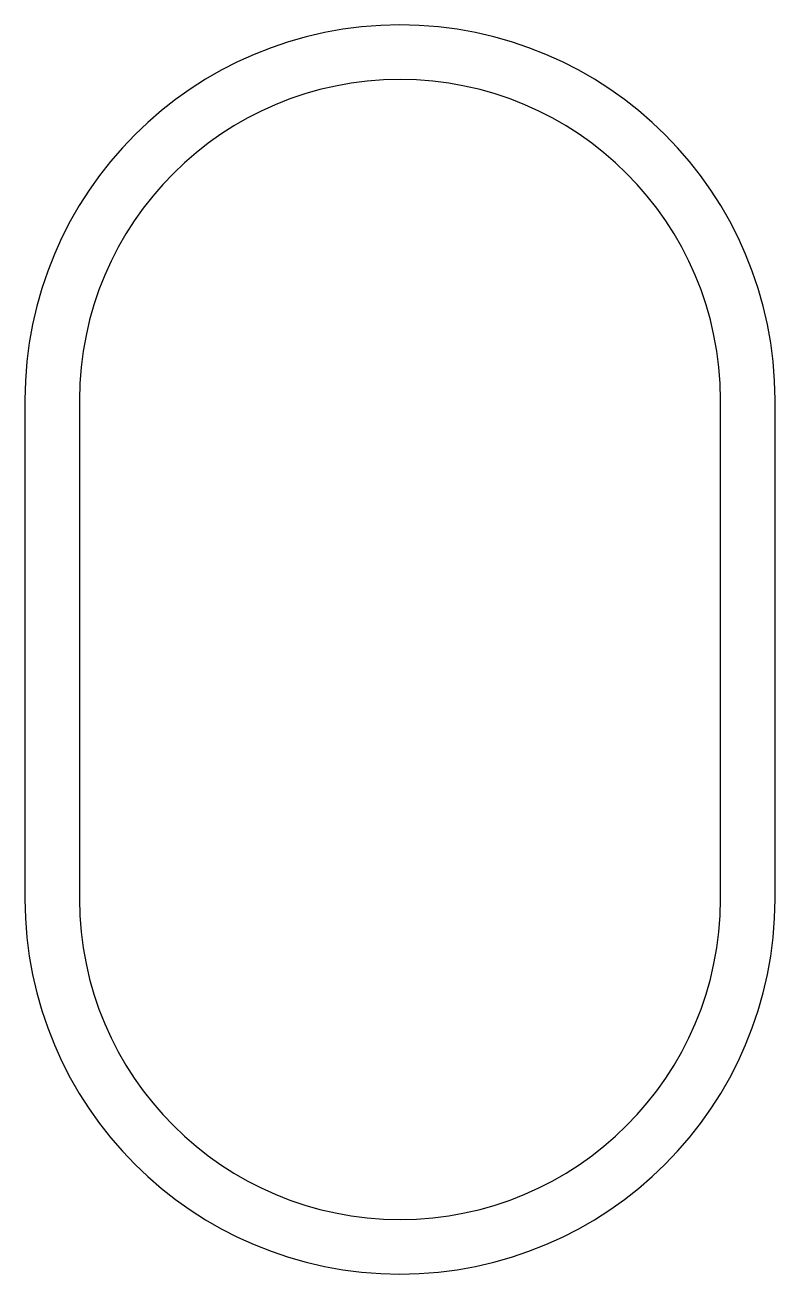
# Model space of a CAD drawing. Extents: x 54.4 to 101.6, y -8.2 to 70.5.
import ezdxf

# ---------------------------------------------------------------- set-up
doc = ezdxf.new("R2010")
doc.units = 0
doc.header["$LTSCALE"] = 12
doc.header["$MEASUREMENT"] = 0
doc.layers.add('COVER', color=3, linetype='CONTINUOUS')

msp = doc.modelspace()

# ---------------------------------------------------------------- linework, layer by layer
at = {"layer": 'COVER'}
for points in [[(101.64, 15.405), (101.64, 46.842, 1), (54.39, 46.842), (54.39, 15.405, 1)], [(98.203, 15.405), (98.203, 46.842, 1), (57.828, 46.842), (57.828, 15.405, 1)]]:
    msp.add_lwpolyline(points, format="xyb", close=True, dxfattribs=at)

doc.saveas('drawing.dxf')
